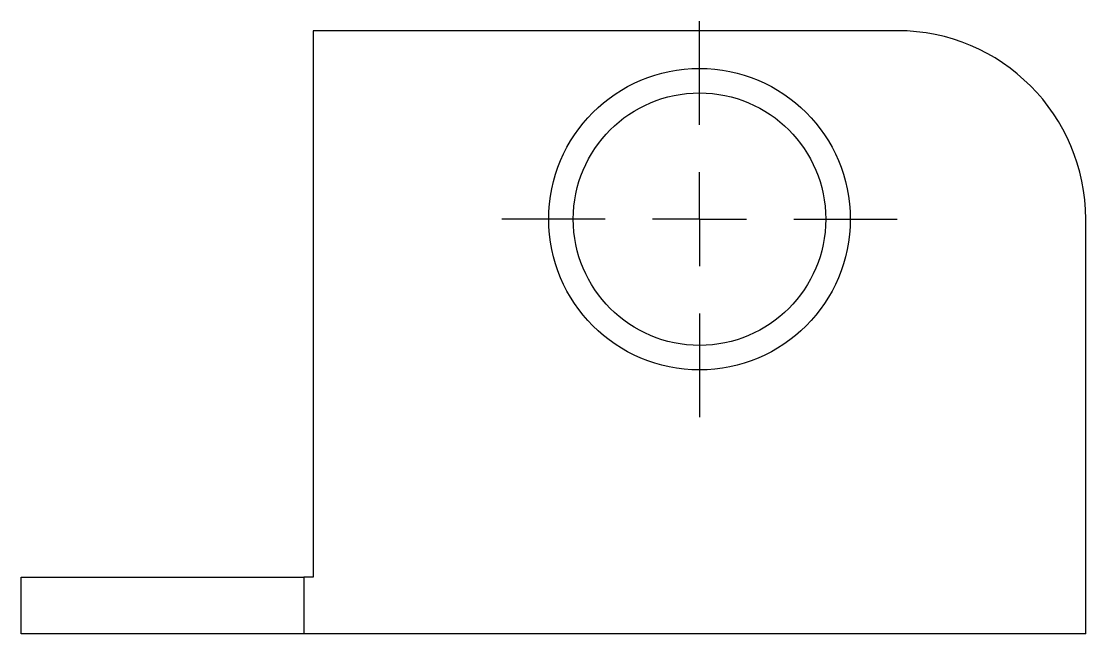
# Model space of a CAD drawing. Header units: millimetres. Extents: x 208 to 276696, y -381762 to 69.
# Drawn here: x 83100 to 153561, y -114170 to -73639 of the extents above; entities that cross this region are included whole.
import ezdxf

# ---------------------------------------------------------------- set-up
doc = ezdxf.new("R2010")
doc.units = ezdxf.units.MM
doc.header["$LTSCALE"] = 0.5
doc.layers.get('0').update_dxf_attribs({"lineweight": 30})
doc.layers.add('10', color=7, linetype='Continuous')

# ---------------------------------------------------------------- blocks, each defined once
blk = doc.blocks.new('SW_CENTERMARKSYMBOL_16')
at = {"layer": '10', "color": 0}
for p, q in [((0, 10), (0, 21)), ((0, 0), (0, 5)), ((-10, 0), (-21, 0)), ((0, 0), (-5, 0)), ((0, 0), (0, -5)), ((0, 0), (5, 0)), ((10, 0), (21, 0)), ((0, -10), (0, -21))]:
    blk.add_line(p, q, dxfattribs=at)

msp = doc.modelspace()

# ---------------------------------------------------------------- linework, layer by layer
at = {"color": 7}
for p, q in [((102429.875, -74262.543), (102429.875, -110428.6)), ((141090.142, -74262.543), (102429.875, -74262.543)), ((153561.196, -114169.916), (153561.196, -86733.597)), ((83099.741, -114169.916), (83099.741, -110428.6)), ((83099.741, -110428.6), (101806.322, -110428.6)), ((101806.322, -110428.6), (101806.322, -114169.916)), ((102429.875, -110428.6), (101806.322, -110428.6)), ((101806.322, -114169.916), (83099.741, -114169.916)), ((153561.196, -114169.916), (101806.322, -114169.916))]:
    msp.add_line(p, q, dxfattribs=at)
for radius in [9976.843, 8355.606]:
    msp.add_circle((127995.536, -86733.597), radius, dxfattribs=at)
msp.add_arc((141090.142, -86733.597), 12471.054, 0, 90, dxfattribs=at)

# ---------------------------------------------------------------- block references
at = {"layer": '10', "xscale": 623.5527013673637, "yscale": 623.5527013673637, "zscale": 623.5527013673637}
msp.add_blockref('SW_CENTERMARKSYMBOL_16', (127995.536, -86733.597), dxfattribs=at)

doc.saveas('drawing.dxf')
